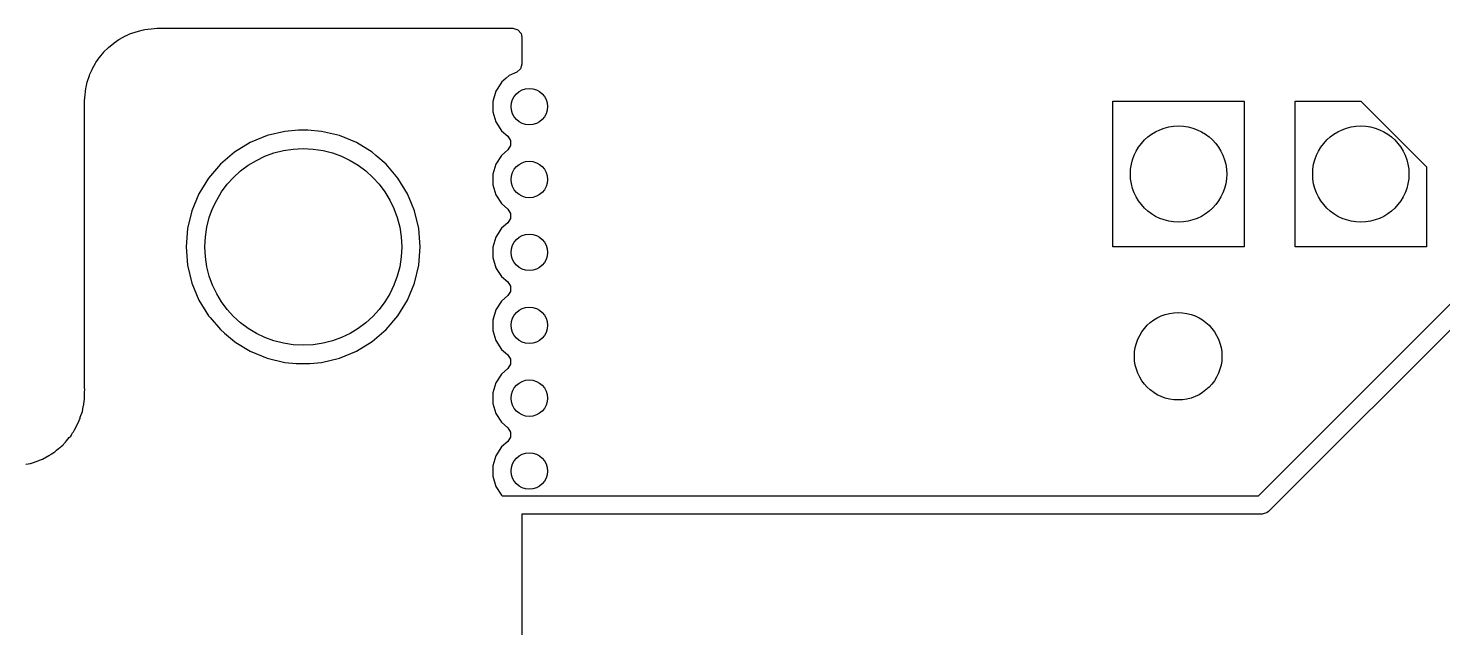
# Model space of a CAD drawing. Extents: x 0.79 to 7.48, y -4.92 to -0.79.
# Drawn here: x 2.883 to 3.647, y -1.111 to -0.787 of the extents above; entities that cross this region are included whole.
import ezdxf

# ---------------------------------------------------------------- set-up
doc = ezdxf.new("R2010")
doc.units = 0
doc.header["$MEASUREMENT"] = 0
doc.layers.add('BLACK', color=7, linetype='CONTINUOUS')

msp = doc.modelspace()

# ---------------------------------------------------------------- linework, layer by layer
at = {"layer": 'BLACK', "linetype": 'CONTINUOUS'}
for p, q in [((2.92934, -0.795315), (2.93194, -0.79349)), ((2.93194, -0.79349), (2.93219, -0.793337)), ((2.93219, -0.793337), (2.9355, -0.79157)), ((2.9355, -0.79157), (2.93561, -0.791513)), ((2.93561, -0.791513), (2.93827, -0.790274)), ((2.93827, -0.790274), (2.93891, -0.790027)), ((2.93891, -0.790027), (2.94258, -0.788913)), ((2.94258, -0.788913), (2.94521, -0.78821)), ((2.94521, -0.78821), (2.94599, -0.788068)), ((2.94599, -0.788068), (2.95097, -0.787578)), ((2.95097, -0.787578), (2.95265, -0.787431)), ((2.95265, -0.787431), (2.95286, -0.787421)), ((2.95286, -0.787421), (3.14472, -0.787421)), ((3.14472, -0.787421), (3.14736, -0.788196)), ((3.14736, -0.788196), (3.14917, -0.790275)), ((3.14917, -0.790275), (3.14961, -0.792303)), ((3.14961, -0.792303), (3.14961, -0.806723)), ((2.92141, -0.803206), (2.92374, -0.800361)), ((2.92374, -0.800361), (2.9239, -0.800185)), ((2.9239, -0.800185), (2.92617, -0.79792)), ((2.92617, -0.79792), (2.92635, -0.797761)), ((2.92635, -0.797761), (2.92919, -0.795426)), ((2.92919, -0.795426), (2.92934, -0.795315)), ((2.9175, -0.809628), (2.91755, -0.809514)), ((2.91755, -0.809514), (2.91932, -0.806207)), ((2.91932, -0.806207), (2.91947, -0.805958)), ((2.91947, -0.805958), (2.92078, -0.804092)), ((2.92078, -0.804092), (2.9213, -0.803353)), ((2.9213, -0.803353), (2.92141, -0.803206)), ((3.14883, -0.809362), (3.14675, -0.811163)), ((3.14961, -0.806723), (3.14883, -0.809362)), ((2.91419, -0.819225), (2.9149, -0.816601)), ((2.9149, -0.816601), (2.91601, -0.81293)), ((2.91601, -0.81293), (2.91626, -0.812285)), ((2.91626, -0.812285), (2.9175, -0.809628)), ((3.1385, -0.816688), (3.13543, -0.821455)), ((3.1386, -0.816601), (3.1385, -0.816688)), ((3.14108, -0.814448), (3.1386, -0.816601)), ((3.14278, -0.812977), (3.14108, -0.814448)), ((3.14675, -0.811163), (3.14278, -0.812977)), ((2.91356, -0.824979), (2.91405, -0.820009)), ((2.91405, -0.820009), (2.91419, -0.819225)), ((3.13543, -0.821455), (3.13384, -0.826891)), ((2.91341, -0.826665), (2.91356, -0.824979)), ((2.91341, -0.826878), (2.91341, -0.826665)), ((2.91341, -0.905512), (2.91341, -0.826878)), ((3.13384, -0.826891), (3.13384, -0.832558)), ((3.46872, -0.905512), (3.46872, -0.826772)), ((3.46872, -0.826772), (3.53959, -0.826772)), ((3.53959, -0.826772), (3.53959, -0.905512)), ((3.56715, -0.905512), (3.56715, -0.826772)), ((3.56715, -0.826772), (3.60258, -0.826772)), ((3.60258, -0.826772), (3.63801, -0.862205)), ((3.13384, -0.832558), (3.13543, -0.837994)), ((3.13543, -0.837994), (3.13543, -0.837994)), ((3.13543, -0.837994), (3.1385, -0.842761)), ((3.01196, -0.845399), (3.0028, -0.849194)), ((3.02161, -0.843083), (3.01196, -0.845399)), ((3.02902, -0.8425), (3.02161, -0.843083)), ((3.03397, -0.8425), (3.02902, -0.8425)), ((3.02902, -0.8425), (3.02902, -0.8425)), ((3.04138, -0.843083), (3.03397, -0.8425)), ((3.03397, -0.8425), (3.03397, -0.8425)), ((3.05103, -0.845399), (3.04138, -0.843083)), ((3.06019, -0.849194), (3.05103, -0.845399)), ((3.1385, -0.842761), (3.14191, -0.84572)), ((3.14191, -0.84572), (3.1434, -0.848034)), ((2.99434, -0.854376), (2.9868, -0.860818)), ((3.0028, -0.849194), (2.99434, -0.854376)), ((2.99434, -0.854376), (2.99434, -0.854376)), ((3.06865, -0.854376), (3.06019, -0.849194)), ((3.07062, -0.856058), (3.06865, -0.854376)), ((3.06865, -0.854376), (3.06865, -0.854376)), ((3.14191, -0.853099), (3.1385, -0.856058)), ((3.1434, -0.850785), (3.14191, -0.853099)), ((3.1434, -0.848034), (3.1434, -0.850785)), ((2.9868, -0.860818), (2.98036, -0.86836)), ((3.07619, -0.860818), (3.07062, -0.856058)), ((3.08084, -0.866261), (3.07619, -0.860818)), ((3.13543, -0.860825), (3.13384, -0.866261)), ((3.1385, -0.856058), (3.13543, -0.860825)), ((3.1385, -0.856058), (3.1385, -0.856058)), ((3.63801, -0.862205), (3.63801, -0.905512)), ((2.98036, -0.86836), (2.97518, -0.876817)), ((2.98036, -0.86836), (2.98036, -0.86836)), ((3.08263, -0.86836), (3.08084, -0.866261)), ((3.08781, -0.876817), (3.08263, -0.86836)), ((3.08263, -0.86836), (3.08263, -0.86836)), ((3.13384, -0.866261), (3.13384, -0.871928)), ((2.97518, -0.876817), (2.97138, -0.88598)), ((3.09001, -0.882131), (3.08781, -0.876817)), ((3.13384, -0.871928), (3.13543, -0.877364)), ((3.13543, -0.877364), (3.13543, -0.877364)), ((3.13543, -0.877364), (3.1385, -0.882131)), ((2.97138, -0.88598), (2.96907, -0.895624)), ((3.09161, -0.88598), (3.09001, -0.882131)), ((3.09392, -0.895624), (3.09161, -0.88598)), ((3.1385, -0.882131), (3.14191, -0.88509)), ((3.14191, -0.88509), (3.14191, -0.88509)), ((3.14191, -0.88509), (3.1434, -0.887404)), ((3.14191, -0.892469), (3.1385, -0.895428)), ((3.1434, -0.890155), (3.14191, -0.892469)), ((3.1434, -0.887404), (3.1434, -0.890155)), ((2.96907, -0.895624), (2.96829, -0.905512)), ((3.0947, -0.905512), (3.09392, -0.895624)), ((3.13543, -0.900195), (3.13384, -0.905631)), ((3.1385, -0.895428), (3.13543, -0.900195)), ((2.91341, -0.98161), (2.91341, -0.905512)), ((2.96829, -0.905512), (2.96907, -0.9154)), ((3.09392, -0.9154), (3.0947, -0.905512)), ((3.13384, -0.905631), (3.13384, -0.911298)), ((3.53959, -0.905512), (3.46872, -0.905512)), ((3.63801, -0.905512), (3.56715, -0.905512)), ((2.96907, -0.9154), (2.97138, -0.925044)), ((3.09161, -0.925044), (3.09392, -0.9154)), ((3.13384, -0.911298), (3.13543, -0.916734)), ((3.13543, -0.916734), (3.13605, -0.917695)), ((3.13605, -0.917695), (3.1385, -0.921501)), ((3.1385, -0.921501), (3.14191, -0.92446)), ((3.54725, -1.03996), (3.66875, -0.918457)), ((2.97138, -0.925044), (2.97518, -0.934207)), ((3.08781, -0.934207), (3.09161, -0.925044)), ((3.14191, -0.92446), (3.1434, -0.926774)), ((3.1434, -0.929525), (3.14191, -0.931839)), ((3.1434, -0.926774), (3.1434, -0.929525)), ((3.67427, -0.926858), (3.55277, -1.04836)), ((2.97518, -0.934207), (2.98036, -0.942664)), ((3.08263, -0.942664), (3.08781, -0.934207)), ((3.1385, -0.934798), (3.13543, -0.939565)), ((3.14191, -0.931839), (3.1385, -0.934798)), ((2.98036, -0.942664), (2.98036, -0.942664)), ((2.98036, -0.942664), (2.98118, -0.943624)), ((2.98118, -0.943624), (2.9868, -0.950206)), ((3.07619, -0.950206), (3.08263, -0.942664)), ((3.13543, -0.939565), (3.13384, -0.945001)), ((3.13384, -0.945001), (3.13384, -0.950668)), ((2.9868, -0.950206), (2.98902, -0.9521)), ((2.98902, -0.9521), (2.99434, -0.956647)), ((3.06865, -0.956647), (3.07619, -0.950206)), ((3.13384, -0.950668), (3.13543, -0.956104)), ((2.99434, -0.956647), (2.99434, -0.956647)), ((2.99434, -0.956647), (2.99514, -0.957137)), ((2.99514, -0.957137), (3.0028, -0.961829)), ((3.0028, -0.961829), (3.01196, -0.965625)), ((3.05103, -0.965625), (3.06019, -0.961829)), ((3.06019, -0.961829), (3.06865, -0.956647)), ((3.13543, -0.956104), (3.13543, -0.956104)), ((3.13543, -0.956104), (3.1385, -0.960871)), ((3.1385, -0.960871), (3.14066, -0.962743)), ((3.01196, -0.965625), (3.01196, -0.965625)), ((3.01196, -0.965625), (3.02161, -0.96794)), ((3.02161, -0.96794), (3.02775, -0.968424)), ((3.02775, -0.968424), (3.02902, -0.968524)), ((3.02902, -0.968524), (3.02902, -0.968524)), ((3.02902, -0.968524), (3.03397, -0.968524)), ((3.03397, -0.968524), (3.03514, -0.968432)), ((3.03514, -0.968432), (3.04138, -0.96794)), ((3.04138, -0.96794), (3.05103, -0.965625)), ((3.14066, -0.962743), (3.14191, -0.96383)), ((3.14191, -0.96383), (3.1434, -0.966144)), ((3.1434, -0.968895), (3.14191, -0.971209)), ((3.1434, -0.966144), (3.1434, -0.968895)), ((3.1385, -0.974168), (3.13543, -0.978935)), ((3.14191, -0.971209), (3.1385, -0.974168)), ((3.1385, -0.974168), (3.1385, -0.974168)), ((2.91356, -0.982508), (2.91341, -0.98161)), ((2.91341, -0.984172), (2.91342, -0.983932)), ((2.91341, -0.984232), (2.91341, -0.984172)), ((2.91341, -0.984252), (2.91341, -0.984232)), ((2.91341, -0.987698), (2.91341, -0.984252)), ((2.91342, -0.983932), (2.91356, -0.982508)), ((3.13543, -0.978935), (3.13384, -0.984371)), ((3.13384, -0.984371), (3.13384, -0.990038)), ((2.91221, -0.994486), (2.91267, -0.991844)), ((2.91267, -0.991844), (2.91274, -0.99156)), ((2.91274, -0.99156), (2.91296, -0.990845)), ((2.91296, -0.990845), (2.91297, -0.990183)), ((2.91297, -0.990183), (2.91341, -0.987698)), ((3.13384, -0.990038), (3.13543, -0.995474)), ((2.90985, -1.00096), (2.91046, -0.999287)), ((2.91046, -0.999287), (2.91074, -0.998656)), ((2.91074, -0.998656), (2.91096, -0.998255)), ((2.91096, -0.998255), (2.9111, -0.997543)), ((2.9111, -0.997543), (2.91221, -0.994486)), ((2.91221, -0.994486), (2.91221, -0.994486)), ((2.91221, -0.994486), (2.91221, -0.994486)), ((3.13543, -0.995474), (3.13543, -0.995475)), ((3.13543, -0.995475), (3.1385, -1.00024)), ((3.1385, -1.00024), (3.14191, -1.0032)), ((2.90513, -1.00845), (2.90572, -1.00806)), ((2.90572, -1.00806), (2.90593, -1.00766)), ((2.90593, -1.00766), (2.9063, -1.00712)), ((2.90628, -1.00711), (2.9064, -1.00693)), ((2.9063, -1.00712), (2.90628, -1.00711)), ((2.9064, -1.00693), (2.9064, -1.00693)), ((2.9064, -1.00693), (2.90641, -1.00693)), ((2.90641, -1.00693), (2.90696, -1.00598)), ((2.90696, -1.00598), (2.90741, -1.00532)), ((2.90741, -1.00532), (2.90763, -1.00505)), ((2.90763, -1.00505), (2.90793, -1.00429)), ((2.90793, -1.00429), (2.90985, -1.00096)), ((2.90985, -1.00096), (2.90985, -1.00096)), ((2.90985, -1.00096), (2.90985, -1.00096)), ((3.14191, -1.0032), (3.14191, -1.0032)), ((3.14191, -1.0032), (3.1434, -1.00551)), ((3.1434, -1.00551), (3.1434, -1.00827)), ((2.89756, -1.01609), (2.89821, -1.01537)), ((2.89821, -1.01537), (2.90005, -1.01382)), ((2.90005, -1.01382), (2.90065, -1.01356)), ((2.90065, -1.01356), (2.90098, -1.01315)), ((2.90098, -1.01315), (2.90162, -1.01251)), ((2.90162, -1.01251), (2.90197, -1.01221)), ((2.90197, -1.01221), (2.90227, -1.01186)), ((2.90227, -1.01186), (2.90292, -1.01122)), ((2.90292, -1.01122), (2.90311, -1.01106)), ((2.90311, -1.01106), (2.90359, -1.01029)), ((2.90359, -1.01029), (2.90513, -1.00845)), ((3.1385, -1.01354), (3.13543, -1.01831)), ((3.14191, -1.01058), (3.1385, -1.01354)), ((3.1434, -1.00827), (3.14191, -1.01058)), ((2.88161, -1.02291), (2.88425, -1.02244)), ((2.88425, -1.02244), (2.88578, -1.02189)), ((2.88425, -1.02244), (2.88425, -1.02244)), ((2.88425, -1.02244), (2.88425, -1.02244)), ((2.88578, -1.02189), (2.88731, -1.02133)), ((2.88731, -1.02133), (2.88782, -1.0213)), ((2.88782, -1.0213), (2.88842, -1.02098)), ((2.88842, -1.02098), (2.88905, -1.0207)), ((2.88905, -1.0207), (2.89073, -1.02009)), ((2.89073, -1.02009), (2.89405, -1.01817)), ((2.89405, -1.01817), (2.89462, -1.01803)), ((2.89462, -1.01803), (2.89509, -1.01765)), ((2.89509, -1.01765), (2.89574, -1.01719)), ((2.89574, -1.01719), (2.8967, -1.01664)), ((2.8967, -1.01664), (2.89687, -1.01652)), ((2.8967, -1.01664), (2.8967, -1.01664)), ((2.89687, -1.01652), (2.89688, -1.01653)), ((2.89688, -1.01653), (2.89742, -1.01617)), ((2.89742, -1.01617), (2.89756, -1.01609)), ((3.13543, -1.01831), (3.13384, -1.02374)), ((3.13384, -1.02374), (3.13384, -1.02941)), ((3.13384, -1.02941), (3.13543, -1.03484)), ((3.13543, -1.03484), (3.13543, -1.03484)), ((3.13543, -1.03484), (3.1385, -1.03961)), ((3.1385, -1.03961), (3.1389, -1.03996)), ((3.1389, -1.03996), (3.54725, -1.03996)), ((3.54929, -1.0498), (3.14961, -1.0498)), ((3.14961, -1.0498), (3.14961, -1.16105)), ((3.55045, -1.04946), (3.54929, -1.0498)), ((3.55164, -1.0492), (3.55045, -1.04946)), ((3.55184, -1.04905), (3.55164, -1.0492)), ((3.55195, -1.04902), (3.55184, -1.04905)), ((3.55206, -1.04889), (3.55195, -1.04902)), ((3.55277, -1.04836), (3.55206, -1.04889))]:
    msp.add_line(p, q, dxfattribs=at)
at = {"layer": 'BLACK'}
for centre, radius in [((3.15354, -0.829724), 0.009843), ((3.50415, -0.866142), 0.026), ((3.60258, -0.866142), 0.026), ((3.0315, -0.905512), 0.05315), ((3.15354, -0.869094), 0.009843), ((3.15354, -0.908465), 0.009843), ((3.15354, -0.947835), 0.009843), ((3.50394, -0.964567), 0.023622), ((3.15354, -0.987205), 0.009843), ((3.15354, -1.02657), 0.009843)]:
    msp.add_circle(centre, radius, dxfattribs=at)

doc.saveas('drawing.dxf')
